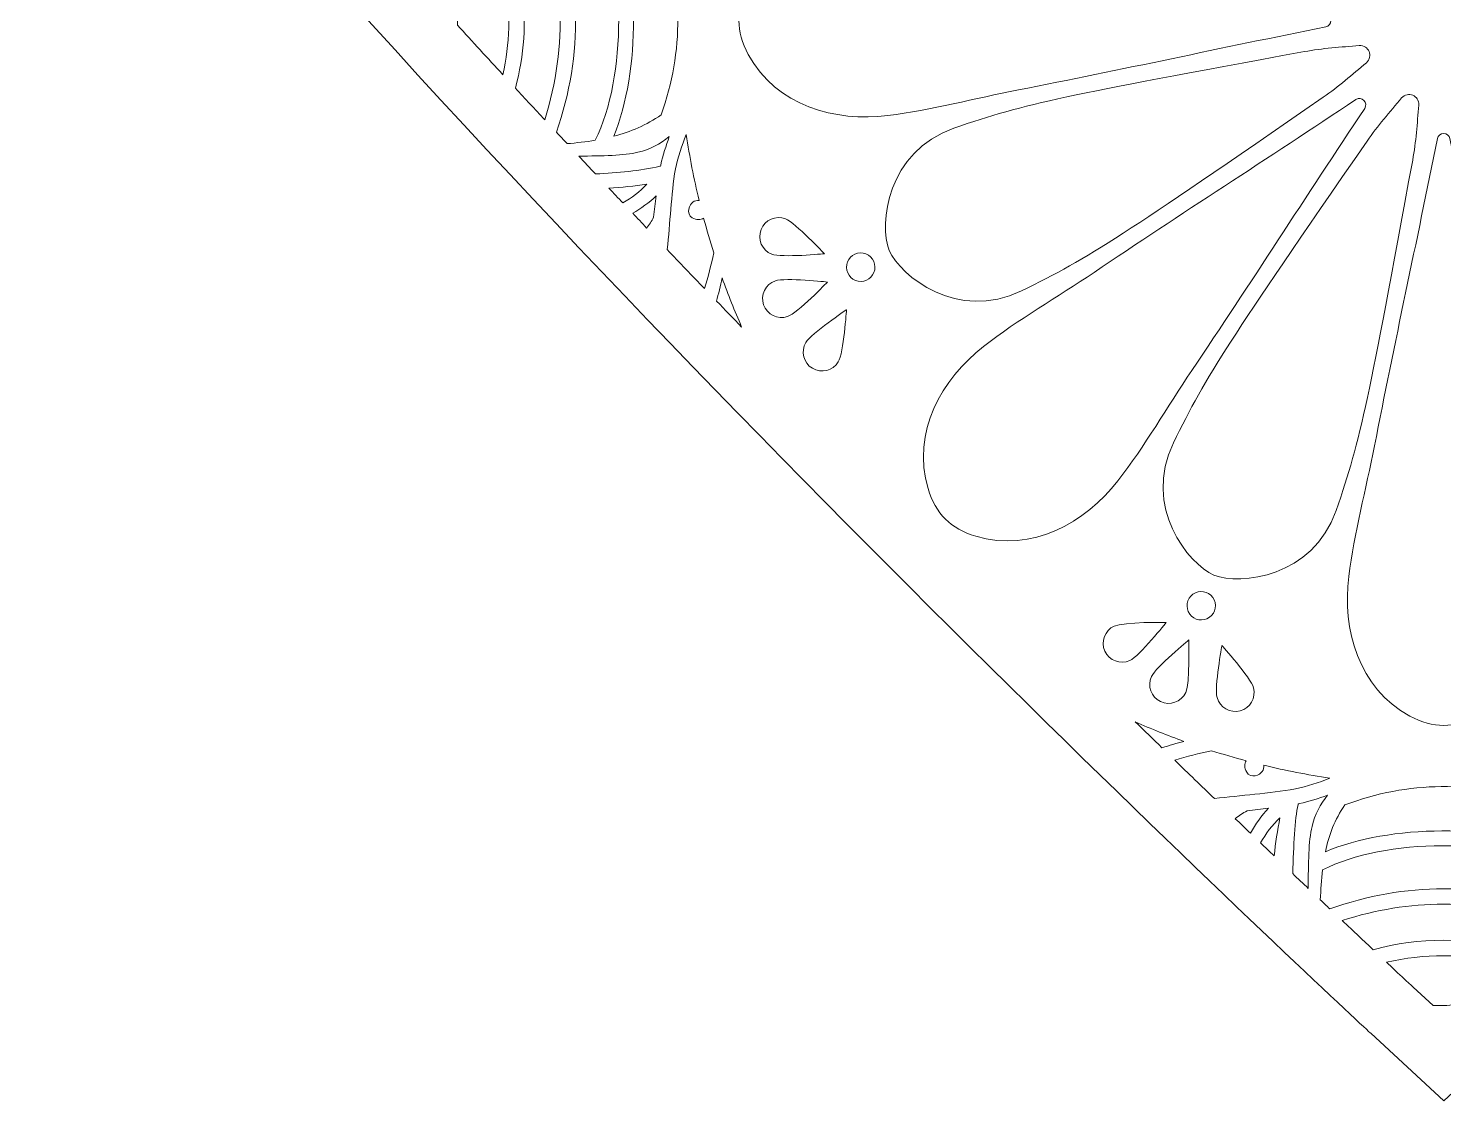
# Model space of a CAD drawing. Extents: x 49 to 10099, y -910 to -90.
# Drawn here: x 8056.9 to 8508, y -908.2 to -566.4 of the extents above; entities that cross this region are included whole.
import ezdxf

# ---------------------------------------------------------------- set-up
doc = ezdxf.new("R2010")
doc.units = 0
doc.header["$MEASUREMENT"] = 0
doc.layers.add('Layer 1', color=7, linetype='Continuous')

msp = doc.modelspace()

# ---------------------------------------------------------------- linework, layer by layer
at = {"layer": 'Layer 1', "lineweight": 0}
for points, knots in [([(8931.48, -226.33), (8913.85, -186.9), (8886.75, -153.49), (8853.11, -129.71), (8818.04, -104.91), (8777.53, -91.8), (8735.95, -91.8), (8688.05, -91.8), (8640.03, -109.39), (8597.06, -142.66), (8564.36, -167.98), (8534.49, -202.19), (8508, -244.61), (8481.52, -202.2), (8451.66, -168), (8418.95, -142.67), (8375.98, -109.4), (8327.95, -91.81), (8280.04, -91.8), (8238.47, -91.8), (8197.96, -104.91), (8162.9, -129.69), (8129.25, -153.47), (8102.15, -186.88), (8084.52, -226.31), (8063.14, -274.13), (8056.87, -327.84), (8066.41, -381.63), (8076.97, -441.15), (8105.77, -497.53), (8152, -549.22), (8305.89, -721.22), (8482.96, -885.08), (8484.74, -886.72), (8484.74, -886.72), (8508.01, -908.2), (8508.01, -908.2), (8508.01, -908.2), (8531.28, -886.71), (8531.28, -886.71), (8533.05, -885.08), (8710.13, -721.22), (8864.01, -549.22), (8910.24, -497.54), (8939.03, -441.16), (8949.59, -381.65), (8959.12, -327.86), (8952.86, -274.15), (8931.48, -226.33)], [0, 0, 0, 0, 1, 1, 1, 2, 2, 2, 3, 3, 3, 4, 4, 4, 5, 5, 5, 6, 6, 6, 7, 7, 7, 8, 8, 8, 9, 9, 9, 10, 10, 10, 11, 11, 11, 12, 12, 12, 13, 13, 13, 14, 14, 14, 15, 15, 15, 16, 16, 16, 16]), ([(8192.78, -540.12), (8189.51, -532.52), (8186.63, -525.56), (8184.39, -518.87), (8188.44, -521.01), (8193.28, -522), (8198.28, -522.65), (8198.32, -522.95), (8198.44, -523.26), (8198.64, -523.58), (8209.32, -540.11), (8212.49, -561.69), (8208.16, -581.23), (8203.3, -575.98), (8198.46, -570.71), (8193.62, -565.42), (8193.85, -562.66), (8194.29, -559.84), (8195.18, -556.91), (8196.5, -552.54), (8194.46, -544.05), (8192.78, -540.12)], [0, 0, 0, 0, 1, 1, 1, 2, 2, 2, 3, 3, 3, 4, 4, 4, 5, 5, 5, 6, 6, 6, 7, 7, 7, 7]), ([(8204.11, -523.32), (8205, -523.42), (8205.89, -523.51), (8206.76, -523.61), (8210.7, -524.06), (8214.67, -524.25), (8218.62, -524.37), (8227.97, -547.96), (8228.92, -571.92), (8221.48, -595.59), (8218.36, -592.25), (8215.24, -588.89), (8212.13, -585.53), (8217.7, -564.82), (8215.03, -541.64), (8204.11, -523.32)], [0, 0, 0, 0, 1, 1, 1, 2, 2, 2, 3, 3, 3, 4, 4, 4, 5, 5, 5, 5]), ([(8225.2, -599.58), (8233.82, -574.56), (8233.36, -549.55), (8223.79, -524.53), (8228.39, -524.67), (8232.93, -524.86), (8237.34, -525.38), (8247.56, -545.25), (8247.63, -582), (8237.57, -602.13), (8234.66, -602.62), (8231.66, -602.95), (8228.59, -603.2), (8227.46, -601.99), (8226.33, -600.79), (8225.2, -599.58)], [0, 0, 0, 0, 1, 1, 1, 2, 2, 2, 3, 3, 3, 4, 4, 4, 5, 5, 5, 5]), ([(8243.13, -526.3), (8248.41, -527.41), (8253.43, -529.29), (8258.06, -532.5), (8265.68, -552.59), (8265.83, -573.86), (8258.58, -594.01), (8253.9, -597.31), (8248.84, -599.44), (8243.46, -600.86), (8251.98, -580.07), (8251.88, -546.75), (8243.13, -526.3)], [0, 0, 0, 0, 1, 1, 1, 2, 2, 2, 3, 3, 3, 4, 4, 4, 4]), ([(8286.36, -574.74), (8284.37, -571.04), (8283.37, -567.52), (8283.37, -564), (8283.37, -560.47), (8284.37, -556.95), (8286.36, -553.25), (8295.26, -536.71), (8314.19, -531.7), (8330.84, -533.74), (8344.83, -535.45), (8358.57, -539.23), (8372.45, -541.93), (8404.98, -548.26), (8437.52, -555.43), (8470.4, -562), (8471.49, -562.22), (8472.04, -563.11), (8472.04, -564), (8472.04, -564.88), (8471.49, -565.77), (8470.4, -565.99), (8437.52, -572.57), (8404.98, -579.73), (8372.45, -586.06), (8358.57, -588.76), (8344.83, -592.54), (8330.84, -594.25), (8314.19, -596.29), (8295.26, -591.28), (8286.36, -574.74)], [0, 0, 0, 0, 1, 1, 1, 2, 2, 2, 3, 3, 3, 4, 4, 4, 5, 5, 5, 6, 6, 6, 7, 7, 7, 8, 8, 8, 9, 9, 9, 10, 10, 10, 10]), ([(8351.92, -598.26), (8375.07, -590.25), (8387.49, -587.87), (8463.59, -573.87), (8469.4, -572.81), (8475.25, -572.42), (8481.1, -571.95), (8482.6, -571.82), (8483.74, -572.7), (8484.22, -573.85), (8484.69, -574.99), (8484.5, -576.42), (8483.36, -577.39), (8478.88, -581.2), (8474.47, -585.06), (8469.61, -588.41), (8405.91, -632.32), (8395.44, -639.42), (8373.4, -650.13), (8352.93, -660.08), (8334.94, -645.32), (8331.23, -637.22), (8328.12, -628.86), (8330.41, -605.71), (8351.92, -598.26)], [0, 0, 0, 0, 1, 1, 1, 2, 2, 2, 3, 3, 3, 4, 4, 4, 5, 5, 5, 6, 6, 6, 7, 7, 7, 8, 8, 8, 8]), ([(8361.33, -667.87), (8372.44, -659.19), (8384.83, -652.15), (8396.55, -644.24), (8424.03, -625.72), (8452.1, -607.77), (8480, -589.17), (8480.93, -588.55), (8481.94, -588.8), (8482.57, -589.42), (8483.2, -590.05), (8483.44, -591.07), (8482.82, -592), (8464.22, -619.89), (8446.28, -647.97), (8427.75, -675.44), (8419.84, -687.17), (8412.81, -699.56), (8404.12, -710.66), (8393.79, -723.87), (8376.86, -733.72), (8358.87, -728.32), (8354.85, -727.11), (8351.66, -725.32), (8349.17, -722.83), (8346.68, -720.34), (8344.88, -717.14), (8343.68, -713.12), (8338.27, -695.13), (8348.12, -678.21), (8361.33, -667.87)], [0, 0, 0, 0, 1, 1, 1, 2, 2, 2, 3, 3, 3, 4, 4, 4, 5, 5, 5, 6, 6, 6, 7, 7, 7, 8, 8, 8, 9, 9, 9, 10, 10, 10, 10]), ([(8434.78, -740.77), (8426.67, -737.05), (8411.92, -719.07), (8421.86, -698.59), (8432.57, -676.56), (8439.67, -666.09), (8483.58, -602.38), (8486.93, -597.52), (8490.8, -593.11), (8494.6, -588.64), (8495.58, -587.49), (8497, -587.3), (8498.15, -587.78), (8499.3, -588.26), (8500.17, -589.39), (8500.05, -590.89), (8499.57, -596.75), (8499.19, -602.6), (8498.12, -608.41), (8484.12, -684.5), (8481.74, -696.92), (8473.73, -720.08), (8466.29, -741.59), (8443.14, -743.87), (8434.78, -740.77)], [0, 0, 0, 0, 1, 1, 1, 2, 2, 2, 3, 3, 3, 4, 4, 4, 5, 5, 5, 6, 6, 6, 7, 7, 7, 8, 8, 8, 8]), ([(8530.06, -699.54), (8532.76, -713.43), (8536.55, -727.16), (8538.26, -741.16), (8540.29, -757.8), (8535.29, -776.74), (8518.75, -785.64), (8515.05, -787.63), (8511.52, -788.62), (8508, -788.62), (8504.48, -788.62), (8500.95, -787.63), (8497.25, -785.64), (8480.71, -776.74), (8475.71, -757.8), (8477.74, -741.16), (8479.45, -727.16), (8483.24, -713.43), (8485.94, -699.54), (8492.27, -667.02), (8499.43, -634.48), (8506, -601.6), (8506.22, -600.5), (8507.11, -599.96), (8508, -599.96), (8508.89, -599.96), (8509.78, -600.5), (8510, -601.6), (8516.57, -634.48), (8523.73, -667.02), (8530.06, -699.54)], [0, 0, 0, 0, 1, 1, 1, 2, 2, 2, 3, 3, 3, 4, 4, 4, 5, 5, 5, 6, 6, 6, 7, 7, 7, 8, 8, 8, 9, 9, 9, 10, 10, 10, 10]), ([(8251.2, -605.96), (8254.97, -605.07), (8258.23, -603.28), (8261.18, -600.97), (8260.1, -603.89), (8259.14, -606.87), (8258.48, -609.98), (8258.46, -610.1), (8258.44, -610.22), (8258.42, -610.35), (8258.34, -610.36), (8258.26, -610.34), (8258.18, -610.36), (8251.85, -611.94), (8244.85, -612.47), (8237.67, -612.87), (8235.88, -610.97), (8234.09, -609.07), (8232.3, -607.16), (8239.93, -607.14), (8246.71, -607.02), (8251.2, -605.96)], [0, 0, 0, 0, 1, 1, 1, 2, 2, 2, 3, 3, 3, 4, 4, 4, 5, 5, 5, 6, 6, 6, 7, 7, 7, 7]), ([(8260.51, -636.95), (8261.45, -628.39), (8261.73, -619.71), (8263.14, -611.27), (8263.96, -607.45), (8265.15, -603.82), (8266.6, -600.31), (8267.66, -607.4), (8269.02, -614.39), (8270.68, -621.27), (8269.29, -621.2), (8267.82, -621.98), (8267.38, -624.06), (8267.15, -625.15), (8267.52, -626.2), (8268.49, -626.79), (8269.88, -627.64), (8271.18, -627.54), (8272.12, -626.98), (8273.11, -630.69), (8274.19, -634.37), (8275.34, -638.02), (8274.51, -641.83), (8273.56, -645.63), (8272.43, -649.4), (8268.47, -645.27), (8264.49, -641.12), (8260.51, -636.95)], [0, 0, 0, 0, 1, 1, 1, 2, 2, 2, 3, 3, 3, 4, 4, 4, 5, 5, 5, 6, 6, 6, 7, 7, 7, 8, 8, 8, 9, 9, 9, 9]), ([(8254.06, -616.11), (8251.81, -618.52), (8249.21, -620.45), (8246.4, -622.11), (8244.9, -620.53), (8243.4, -618.94), (8241.9, -617.35), (8245.98, -617.11), (8250.06, -616.76), (8254.06, -616.11)], [0, 0, 0, 0, 1, 1, 1, 2, 2, 2, 3, 3, 3, 3]), ([(8249.52, -625.4), (8252.2, -623.78), (8254.76, -622.02), (8257.03, -619.88), (8256.73, -622.14), (8256.44, -624.39), (8256.16, -626.64), (8255.55, -627.9), (8254.81, -629.04), (8253.96, -630.08), (8252.48, -628.52), (8251, -626.96), (8249.52, -625.4)], [0, 0, 0, 0, 1, 1, 1, 2, 2, 2, 3, 3, 3, 4, 4, 4, 4]), ([(8290.43, -630.59), (8291.65, -627.5), (8295.15, -625.98), (8298.24, -627.2), (8301.33, -628.42), (8310.62, -638.27), (8310.62, -638.27), (8310.62, -638.27), (8296.91, -639.62), (8293.82, -638.4), (8290.73, -637.18), (8289.21, -633.68), (8290.43, -630.59)], [0, 0, 0, 0, 1, 1, 1, 2, 2, 2, 3, 3, 3, 4, 4, 4, 4]), ([(8317.72, -641.76), (8318.17, -639.3), (8320.52, -637.66), (8322.98, -638.11), (8325.45, -638.55), (8327.08, -640.91), (8326.64, -643.37), (8326.19, -645.83), (8323.84, -647.47), (8321.38, -647.02), (8318.91, -646.58), (8317.28, -644.22), (8317.72, -641.76)], [0, 0, 0, 0, 1, 1, 1, 2, 2, 2, 3, 3, 3, 4, 4, 4, 4]), ([(8276.24, -653.35), (8276.84, -651.11), (8277.45, -648.58), (8278.04, -646.01), (8279.93, -651.31), (8282.01, -656.52), (8284.24, -661.64), (8281.58, -658.89), (8278.92, -656.13), (8276.24, -653.35)], [0, 0, 0, 0, 1, 1, 1, 2, 2, 2, 3, 3, 3, 3]), ([(8294.99, -646.91), (8298.13, -645.83), (8311.59, -647.31), (8311.59, -647.31), (8311.59, -647.31), (8302.02, -657.23), (8298.87, -658.3), (8295.72, -659.37), (8292.31, -657.69), (8291.23, -654.55), (8290.16, -651.4), (8291.84, -647.98), (8294.99, -646.91)], [0, 0, 0, 0, 1, 1, 1, 2, 2, 2, 3, 3, 3, 4, 4, 4, 4]), ([(8304.72, -666.54), (8306.43, -663.69), (8317.66, -656.12), (8317.66, -656.12), (8317.66, -656.12), (8316.76, -669.87), (8315.05, -672.73), (8313.34, -675.58), (8309.65, -676.5), (8306.79, -674.8), (8303.94, -673.09), (8303.02, -669.39), (8304.72, -666.54)], [0, 0, 0, 0, 1, 1, 1, 2, 2, 2, 3, 3, 3, 4, 4, 4, 4]), ([(8428.08, -746.78), (8430.11, -745.33), (8432.94, -745.79), (8434.4, -747.83), (8435.86, -749.86), (8435.39, -752.69), (8433.36, -754.15), (8431.32, -755.6), (8428.49, -755.14), (8427.04, -753.1), (8425.58, -751.07), (8426.05, -748.24), (8428.08, -746.78)], [0, 0, 0, 0, 1, 1, 1, 2, 2, 2, 3, 3, 3, 4, 4, 4, 4]), ([(8403.02, -756.94), (8406.05, -755.57), (8419.58, -755.76), (8419.58, -755.76), (8419.58, -755.76), (8411, -766.54), (8407.97, -767.91), (8404.94, -769.28), (8401.38, -767.93), (8400.01, -764.9), (8398.64, -761.87), (8399.99, -758.31), (8403.02, -756.94)], [0, 0, 0, 0, 1, 1, 1, 2, 2, 2, 3, 3, 3, 4, 4, 4, 4]), ([(8414.89, -773), (8416.31, -770), (8426.75, -761.37), (8426.75, -761.37), (8426.75, -761.37), (8427.19, -775.14), (8425.77, -778.15), (8424.35, -781.15), (8420.76, -782.44), (8417.76, -781.02), (8414.75, -779.59), (8413.47, -776.01), (8414.89, -773)], [0, 0, 0, 0, 1, 1, 1, 2, 2, 2, 3, 3, 3, 4, 4, 4, 4]), ([(8443.13, -783.96), (8439.92, -784.81), (8436.62, -782.9), (8435.76, -779.69), (8434.91, -776.48), (8437.3, -763.16), (8437.3, -763.16), (8437.3, -763.16), (8446.54, -773.38), (8447.39, -776.59), (8448.25, -779.8), (8446.34, -783.1), (8443.13, -783.96)], [0, 0, 0, 0, 1, 1, 1, 2, 2, 2, 3, 3, 3, 4, 4, 4, 4]), ([(8409.71, -787.47), (8414.79, -789.71), (8419.97, -791.79), (8425.23, -793.68), (8422.87, -794.29), (8420.54, -794.98), (8418.22, -795.75), (8415.44, -793.05), (8412.6, -790.29), (8409.71, -787.47)], [0, 0, 0, 0, 1, 1, 1, 2, 2, 2, 3, 3, 3, 3]), ([(8433.98, -796.65), (8437.62, -797.81), (8441.3, -798.88), (8445.02, -799.87), (8444.45, -800.82), (8444.35, -802.11), (8445.21, -803.51), (8445.8, -804.48), (8446.85, -804.85), (8447.94, -804.62), (8450.01, -804.18), (8450.8, -802.71), (8450.72, -801.32), (8457.6, -802.97), (8464.6, -804.34), (8471.69, -805.39), (8468.17, -806.85), (8464.54, -808.04), (8460.73, -808.85), (8452.14, -810.29), (8443.48, -810.91), (8434.91, -811.9), (8430.84, -807.98), (8426.62, -803.9), (8422.26, -799.66), (8426.13, -798.48), (8430.05, -797.51), (8433.98, -796.65)], [0, 0, 0, 0, 1, 1, 1, 2, 2, 2, 3, 3, 3, 4, 4, 4, 5, 5, 5, 6, 6, 6, 7, 7, 7, 8, 8, 8, 9, 9, 9, 9]), ([(8476.5, -813.93), (8496.59, -806.31), (8517.86, -806.16), (8538.01, -813.42), (8541.31, -818.09), (8543.45, -823.15), (8544.86, -828.54), (8524.08, -820.02), (8490.75, -820.11), (8470.3, -828.86), (8471.41, -823.59), (8473.29, -818.57), (8476.5, -813.93)], [0, 0, 0, 0, 1, 1, 1, 2, 2, 2, 3, 3, 3, 4, 4, 4, 4]), ([(8461.64, -813.82), (8461.66, -813.73), (8461.64, -813.66), (8461.65, -813.57), (8461.77, -813.55), (8461.89, -813.54), (8462.01, -813.52), (8465.13, -812.86), (8468.1, -811.9), (8471.02, -810.82), (8468.71, -813.77), (8466.93, -817.02), (8466.04, -820.8), (8464.94, -825.45), (8464.85, -832.57), (8464.84, -840.54), (8463.23, -839.01), (8461.57, -837.44), (8459.87, -835.81), (8460.25, -826.75), (8460.44, -818.6), (8461.64, -813.82)], [0, 0, 0, 0, 1, 1, 1, 2, 2, 2, 3, 3, 3, 4, 4, 4, 5, 5, 5, 6, 6, 6, 7, 7, 7, 7]), ([(8441.58, -818.32), (8442.71, -817.35), (8443.96, -816.51), (8445.36, -815.84), (8447.61, -815.56), (8449.87, -815.26), (8452.14, -814.97), (8449.88, -817.37), (8448.07, -820.08), (8446.38, -822.92), (8444.81, -821.42), (8443.21, -819.88), (8441.58, -818.32)], [0, 0, 0, 0, 1, 1, 1, 2, 2, 2, 3, 3, 3, 4, 4, 4, 4]), ([(8449.63, -826.04), (8451.33, -823.09), (8453.32, -820.35), (8455.82, -818.01), (8455.02, -822.05), (8454.42, -826.11), (8453.97, -830.18), (8452.55, -828.83), (8451.1, -827.45), (8449.63, -826.04)], [0, 0, 0, 0, 1, 1, 1, 2, 2, 2, 3, 3, 3, 3]), ([(8544.32, -847.05), (8520.11, -838.53), (8495.9, -838.54), (8471.69, -847.05), (8470.71, -846.12), (8469.71, -845.17), (8468.68, -844.19), (8468.81, -840.97), (8469.02, -837.78), (8469.39, -834.65), (8489.25, -824.44), (8526, -824.36), (8546.13, -834.42), (8546.67, -837.6), (8547.02, -840.88), (8547.27, -844.25), (8546.27, -845.2), (8545.28, -846.14), (8544.32, -847.05)], [0, 0, 0, 0, 1, 1, 1, 2, 2, 2, 3, 3, 3, 4, 4, 4, 5, 5, 5, 6, 6, 6, 6]), ([(8485.56, -860.13), (8482.69, -857.43), (8479.37, -854.3), (8475.63, -850.77), (8497.13, -843.84), (8518.88, -843.84), (8540.38, -850.77), (8536.64, -854.31), (8533.32, -857.43), (8530.45, -860.13), (8515.91, -856.03), (8500.1, -856.03), (8485.56, -860.13)], [0, 0, 0, 0, 1, 1, 1, 2, 2, 2, 3, 3, 3, 4, 4, 4, 4]), ([(8517.71, -872.02), (8517.71, -872.02), (8511.7, -877.57), (8511.7, -877.57), (8509.31, -877.93), (8506.95, -877.94), (8504.6, -877.83), (8504.6, -877.83), (8498.3, -872.02), (8498.3, -872.02), (8498.08, -871.82), (8495.11, -869.07), (8489.78, -864.09), (8501.67, -861.29), (8514.35, -861.27), (8526.24, -864.07), (8520.91, -869.07), (8517.93, -871.82), (8517.71, -872.02)], [0, 0, 0, 0, 1, 1, 1, 2, 2, 2, 3, 3, 3, 4, 4, 4, 5, 5, 5, 6, 6, 6, 6])]:
    msp.add_open_spline(points, degree=3, knots=knots, dxfattribs=at)

doc.saveas('drawing.dxf')
